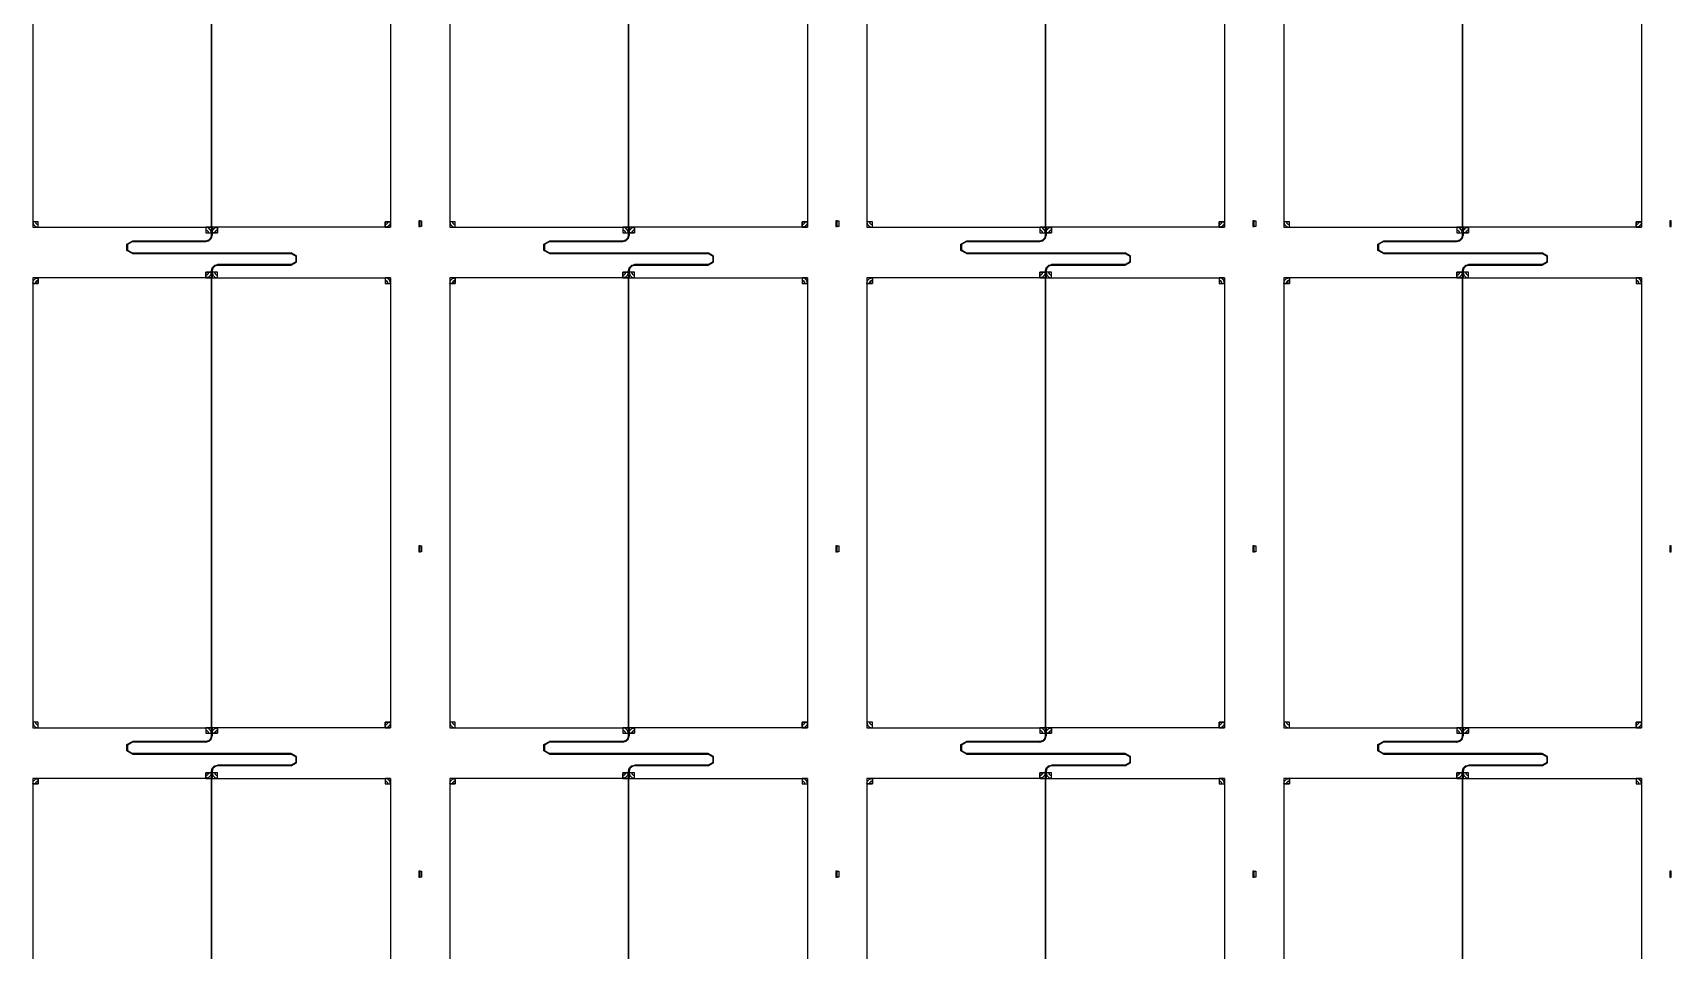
# Model space of a CAD drawing. Extents: x -50899 to 50899, y -48295 to 50898.
# Drawn here: x -25024 to -2825, y 1173 to 13611 of the extents above; entities that cross this region are included whole.
import ezdxf

# ---------------------------------------------------------------- set-up
doc = ezdxf.new("R2010")
doc.units = 0

# ---------------------------------------------------------------- blocks, each defined once
blk = doc.blocks.new('C')
for points in [[(2724, 35125), (2724, 41225), (301, 41225), (301, 35125), (2724, 35125)], [(2727, 35125), (2727, 41225), (5149, 41225), (5149, 35125), (2727, 35125)], [(376, 35125), (376, 35200), (301, 35200), (301, 35125), (376, 35125)], [(301, 35200), (311, 35162), (339, 35135), (376, 35125), (376, 35162), (357, 35167), (344, 35181), (339, 35200), (301, 35200)], [(339, 35200), (344, 35181), (357, 35167), (376, 35162), (376, 35200), (376, 35200), (376, 35200), (376, 35200), (339, 35200)], [(2646, 35125), (2646, 35050), (2721, 35050), (2721, 35125), (2646, 35125)], [(2721, 35050), (2710, 35087), (2683, 35115), (2646, 35125), (2646, 35087), (2664, 35082), (2678, 35068), (2683, 35050), (2721, 35050)], [(2683, 35050), (2678, 35068), (2664, 35082), (2646, 35087), (2646, 35050), (2646, 35050), (2646, 35050), (2646, 35050), (2683, 35050)], [(2724, 35014), (2724, 35125), (2721, 35125), (2721, 35014), (2724, 35014)], [(2727, 35014), (2727, 35125), (2730, 35125), (2730, 35014), (2727, 35014)], [(2730, 35125), (2730, 35050), (2805, 35050), (2805, 35125), (2730, 35125)], [(2730, 35050), (2740, 35087), (2767, 35115), (2805, 35125), (2805, 35087), (2786, 35082), (2772, 35068), (2767, 35050), (2730, 35050)], [(2767, 35050), (2772, 35068), (2786, 35082), (2805, 35087), (2805, 35050), (2805, 35050), (2805, 35050), (2805, 35050), (2767, 35050)], [(5149, 35125), (5149, 35200), (5074, 35200), (5074, 35125), (5149, 35125)], [(5149, 35200), (5139, 35162), (5112, 35135), (5074, 35125), (5074, 35162), (5093, 35167), (5106, 35181), (5112, 35200), (5149, 35200)], [(5112, 35200), (5106, 35181), (5093, 35167), (5074, 35162), (5074, 35200), (5074, 35200), (5074, 35200), (5074, 35200), (5112, 35200)], [(5550, 35133), (5550, 35213), (5530, 35213), (5530, 35133), (5550, 35133)], [(1650, 34769), (1577, 34811), (1577, 34896), (1650, 34938), (1650, 34935), (1579, 34894), (1579, 34813), (1650, 34772), (1650, 34769)], [(1650, 34775), (1582, 34814), (1582, 34893), (1650, 34932), (1650, 34929), (1585, 34891), (1585, 34816), (1650, 34778), (1650, 34775)], [(1650, 34935), (2645, 34935), (2645, 34938), (1650, 34938), (1650, 34935)], [(1650, 34932), (2645, 34932), (2645, 34929), (1650, 34929), (1650, 34932)], [(2645, 34929), (2687, 34941), (2718, 34971), (2730, 35014), (2727, 35014), (2716, 34973), (2686, 34943), (2645, 34932), (2645, 34929)], [(2645, 34935), (2684, 34946), (2713, 34974), (2724, 35014), (2721, 35014), (2710, 34976), (2683, 34948), (2645, 34938), (2645, 34935)], [(3800, 34775), (1650, 34775), (1650, 34778), (3800, 34778), (3800, 34775)], [(3800, 34772), (1650, 34772), (1650, 34769), (3800, 34769), (3800, 34772)], [(3800, 34609), (3873, 34651), (3873, 34736), (3800, 34778), (3800, 34775), (3871, 34734), (3871, 34653), (3800, 34612), (3800, 34609)], [(3800, 34615), (3868, 34654), (3868, 34733), (3800, 34772), (3800, 34769), (3865, 34731), (3865, 34656), (3800, 34618), (3800, 34615)], [(2724, 28339), (2724, 34439), (301, 34439), (301, 28339), (2724, 28339)], [(301, 34439), (301, 34364), (376, 34364), (376, 34439), (301, 34439)], [(301, 34364), (311, 34401), (339, 34429), (376, 34439), (376, 34401), (357, 34396), (344, 34382), (339, 34364), (301, 34364)], [(2721, 34439), (2721, 34514), (2646, 34514), (2646, 34439), (2721, 34439)], [(2721, 34514), (2710, 34476), (2683, 34449), (2646, 34439), (2646, 34476), (2664, 34481), (2678, 34495), (2683, 34514), (2721, 34514)], [(2683, 34514), (2678, 34495), (2664, 34481), (2646, 34476), (2646, 34514), (2646, 34514), (2646, 34514), (2646, 34514), (2683, 34514)], [(2721, 34534), (2732, 34576), (2763, 34607), (2805, 34618), (2805, 34615), (2764, 34604), (2734, 34574), (2724, 34534), (2721, 34534)], [(2724, 34439), (2724, 34534), (2721, 34534), (2721, 34439), (2724, 34439)], [(2727, 34534), (2737, 34573), (2766, 34602), (2805, 34612), (2805, 34609), (2767, 34599), (2740, 34571), (2730, 34534), (2727, 34534)], [(2727, 34439), (2727, 34534), (2730, 34534), (2730, 34439), (2727, 34439)], [(2727, 28339), (2727, 34439), (5149, 34439), (5149, 28339), (2727, 28339)], [(2805, 34439), (2805, 34514), (2730, 34514), (2730, 34439), (2805, 34439)], [(2730, 34514), (2740, 34476), (2767, 34449), (2805, 34439), (2805, 34476), (2786, 34481), (2772, 34495), (2767, 34514), (2730, 34514)], [(2767, 34514), (2772, 34495), (2786, 34481), (2805, 34476), (2805, 34514), (2805, 34514), (2805, 34514), (2805, 34514), (2767, 34514)], [(2805, 34615), (3800, 34615), (3800, 34618), (2805, 34618), (2805, 34615)], [(2805, 34612), (3800, 34612), (3800, 34609), (2805, 34609), (2805, 34612)], [(5074, 34439), (5074, 34364), (5149, 34364), (5149, 34439), (5074, 34439)], [(5149, 34364), (5139, 34401), (5112, 34429), (5074, 34439), (5074, 34401), (5093, 34396), (5106, 34382), (5112, 34364), (5149, 34364)], [(339, 34364), (344, 34382), (357, 34396), (376, 34401), (376, 34364), (376, 34364), (376, 34364), (376, 34364), (339, 34364)], [(5112, 34364), (5106, 34382), (5093, 34396), (5074, 34401), (5074, 34364), (5074, 34364), (5074, 34364), (5074, 34364), (5112, 34364)], [(5550, 30724), (5550, 30804), (5530, 30804), (5530, 30724), (5550, 30724)], [(376, 28339), (376, 28414), (301, 28414), (301, 28339), (376, 28339)], [(301, 28414), (311, 28376), (339, 28349), (376, 28339), (376, 28376), (357, 28381), (344, 28395), (339, 28414), (301, 28414)], [(339, 28414), (344, 28395), (357, 28381), (376, 28376), (376, 28414), (376, 28414), (376, 28414), (376, 28414), (339, 28414)], [(2645, 28143), (2687, 28155), (2718, 28185), (2730, 28228), (2727, 28228), (2716, 28187), (2686, 28157), (2645, 28146), (2645, 28143)], [(2645, 28149), (2684, 28160), (2713, 28188), (2724, 28228), (2721, 28228), (2710, 28190), (2683, 28162), (2645, 28152), (2645, 28149)], [(2646, 28339), (2646, 28264), (2721, 28264), (2721, 28339), (2646, 28339)], [(2721, 28264), (2710, 28301), (2683, 28329), (2646, 28339), (2646, 28301), (2664, 28296), (2678, 28282), (2683, 28264), (2721, 28264)], [(2683, 28264), (2678, 28282), (2664, 28296), (2646, 28301), (2646, 28264), (2646, 28264), (2646, 28264), (2646, 28264), (2683, 28264)], [(2724, 28228), (2724, 28339), (2721, 28339), (2721, 28228), (2724, 28228)], [(2727, 28228), (2727, 28339), (2730, 28339), (2730, 28228), (2727, 28228)], [(2730, 28339), (2730, 28264), (2805, 28264), (2805, 28339), (2730, 28339)], [(2730, 28264), (2740, 28301), (2767, 28329), (2805, 28339), (2805, 28301), (2786, 28296), (2772, 28282), (2767, 28264), (2730, 28264)], [(2767, 28264), (2772, 28282), (2786, 28296), (2805, 28301), (2805, 28264), (2805, 28264), (2805, 28264), (2805, 28264), (2767, 28264)], [(5149, 28339), (5149, 28414), (5074, 28414), (5074, 28339), (5149, 28339)], [(5149, 28414), (5139, 28376), (5112, 28349), (5074, 28339), (5074, 28376), (5093, 28381), (5106, 28395), (5112, 28414), (5149, 28414)], [(5112, 28414), (5106, 28395), (5093, 28381), (5074, 28376), (5074, 28414), (5074, 28414), (5074, 28414), (5074, 28414), (5112, 28414)], [(1650, 27983), (1577, 28025), (1577, 28110), (1650, 28152), (1650, 28149), (1579, 28108), (1579, 28027), (1650, 27986), (1650, 27983)], [(1650, 27989), (1582, 28028), (1582, 28107), (1650, 28146), (1650, 28143), (1585, 28105), (1585, 28030), (1650, 27992), (1650, 27989)], [(1650, 28149), (2645, 28149), (2645, 28152), (1650, 28152), (1650, 28149)], [(1650, 28146), (2645, 28146), (2645, 28143), (1650, 28143), (1650, 28146)], [(3800, 27989), (1650, 27989), (1650, 27992), (3800, 27992), (3800, 27989)], [(3800, 27986), (1650, 27986), (1650, 27983), (3800, 27983), (3800, 27986)], [(3800, 27823), (3873, 27865), (3873, 27950), (3800, 27992), (3800, 27989), (3871, 27948), (3871, 27867), (3800, 27826), (3800, 27823)], [(3800, 27829), (3868, 27868), (3868, 27947), (3800, 27986), (3800, 27983), (3865, 27945), (3865, 27870), (3800, 27832), (3800, 27829)], [(2721, 27748), (2732, 27790), (2763, 27821), (2805, 27832), (2805, 27829), (2764, 27818), (2734, 27788), (2724, 27748), (2721, 27748)], [(2727, 27748), (2737, 27787), (2766, 27816), (2805, 27826), (2805, 27823), (2767, 27813), (2740, 27785), (2730, 27748), (2727, 27748)], [(2805, 27829), (3800, 27829), (3800, 27832), (2805, 27832), (2805, 27829)], [(2805, 27826), (3800, 27826), (3800, 27823), (2805, 27823), (2805, 27826)], [(2724, 21553), (2724, 27653), (301, 27653), (301, 21553), (2724, 21553)], [(301, 27653), (301, 27578), (376, 27578), (376, 27653), (301, 27653)], [(301, 27578), (311, 27615), (339, 27643), (376, 27653), (376, 27615), (357, 27610), (344, 27596), (339, 27578), (301, 27578)], [(339, 27578), (344, 27596), (357, 27610), (376, 27615), (376, 27578), (376, 27578), (376, 27578), (376, 27578), (339, 27578)], [(2721, 27653), (2721, 27728), (2646, 27728), (2646, 27653), (2721, 27653)], [(2721, 27728), (2710, 27690), (2683, 27663), (2646, 27653), (2646, 27690), (2664, 27695), (2678, 27709), (2683, 27728), (2721, 27728)], [(2683, 27728), (2678, 27709), (2664, 27695), (2646, 27690), (2646, 27728), (2646, 27728), (2646, 27728), (2646, 27728), (2683, 27728)], [(2724, 27653), (2724, 27748), (2721, 27748), (2721, 27653), (2724, 27653)], [(2727, 27653), (2727, 27748), (2730, 27748), (2730, 27653), (2727, 27653)], [(2727, 21553), (2727, 27653), (5149, 27653), (5149, 21553), (2727, 21553)], [(2805, 27653), (2805, 27728), (2730, 27728), (2730, 27653), (2805, 27653)], [(2730, 27728), (2740, 27690), (2767, 27663), (2805, 27653), (2805, 27690), (2786, 27695), (2772, 27709), (2767, 27728), (2730, 27728)], [(2767, 27728), (2772, 27709), (2786, 27695), (2805, 27690), (2805, 27728), (2805, 27728), (2805, 27728), (2805, 27728), (2767, 27728)], [(5074, 27653), (5074, 27578), (5149, 27578), (5149, 27653), (5074, 27653)], [(5149, 27578), (5139, 27615), (5112, 27643), (5074, 27653), (5074, 27615), (5093, 27610), (5106, 27596), (5112, 27578), (5149, 27578)], [(5112, 27578), (5106, 27596), (5093, 27610), (5074, 27615), (5074, 27578), (5074, 27578), (5074, 27578), (5074, 27578), (5112, 27578)], [(5550, 26315), (5550, 26395), (5530, 26395), (5530, 26315), (5550, 26315)]]:
    blk.add_lwpolyline(points)
blk = doc.blocks.new('D')
for points in [[(2724, 35125), (2724, 41225), (301, 41225), (301, 35125), (2724, 35125)], [(2727, 35125), (2727, 41225), (5149, 41225), (5149, 35125), (2727, 35125)], [(-100, 35133), (-100, 35213), (-80, 35213), (-80, 35133), (-100, 35133)], [(376, 35125), (376, 35200), (301, 35200), (301, 35125), (376, 35125)], [(301, 35200), (311, 35162), (339, 35135), (376, 35125), (376, 35162), (357, 35167), (344, 35181), (339, 35200), (301, 35200)], [(339, 35200), (344, 35181), (357, 35167), (376, 35162), (376, 35200), (376, 35200), (376, 35200), (376, 35200), (339, 35200)], [(2646, 35125), (2646, 35050), (2721, 35050), (2721, 35125), (2646, 35125)], [(2721, 35050), (2710, 35087), (2683, 35115), (2646, 35125), (2646, 35087), (2664, 35082), (2678, 35068), (2683, 35050), (2721, 35050)], [(2683, 35050), (2678, 35068), (2664, 35082), (2646, 35087), (2646, 35050), (2646, 35050), (2646, 35050), (2646, 35050), (2683, 35050)], [(2724, 35014), (2724, 35125), (2721, 35125), (2721, 35014), (2724, 35014)], [(2727, 35014), (2727, 35125), (2730, 35125), (2730, 35014), (2727, 35014)], [(2730, 35125), (2730, 35050), (2805, 35050), (2805, 35125), (2730, 35125)], [(2730, 35050), (2740, 35087), (2767, 35115), (2805, 35125), (2805, 35087), (2786, 35082), (2772, 35068), (2767, 35050), (2730, 35050)], [(2767, 35050), (2772, 35068), (2786, 35082), (2805, 35087), (2805, 35050), (2805, 35050), (2805, 35050), (2805, 35050), (2767, 35050)], [(5149, 35125), (5149, 35200), (5074, 35200), (5074, 35125), (5149, 35125)], [(5149, 35200), (5139, 35162), (5112, 35135), (5074, 35125), (5074, 35162), (5093, 35167), (5106, 35181), (5112, 35200), (5149, 35200)], [(5112, 35200), (5106, 35181), (5093, 35167), (5074, 35162), (5074, 35200), (5074, 35200), (5074, 35200), (5074, 35200), (5112, 35200)], [(5550, 35133), (5550, 35213), (5530, 35213), (5530, 35133), (5550, 35133)], [(1650, 34769), (1577, 34811), (1577, 34896), (1650, 34938), (1650, 34935), (1579, 34894), (1579, 34813), (1650, 34772), (1650, 34769)], [(1650, 34775), (1582, 34814), (1582, 34893), (1650, 34932), (1650, 34929), (1585, 34891), (1585, 34816), (1650, 34778), (1650, 34775)], [(1650, 34935), (2645, 34935), (2645, 34938), (1650, 34938), (1650, 34935)], [(1650, 34932), (2645, 34932), (2645, 34929), (1650, 34929), (1650, 34932)], [(2645, 34929), (2687, 34941), (2718, 34971), (2730, 35014), (2727, 35014), (2716, 34973), (2686, 34943), (2645, 34932), (2645, 34929)], [(2645, 34935), (2684, 34946), (2713, 34974), (2724, 35014), (2721, 35014), (2710, 34976), (2683, 34948), (2645, 34938), (2645, 34935)], [(3800, 34775), (1650, 34775), (1650, 34778), (3800, 34778), (3800, 34775)], [(3800, 34772), (1650, 34772), (1650, 34769), (3800, 34769), (3800, 34772)], [(3800, 34609), (3873, 34651), (3873, 34736), (3800, 34778), (3800, 34775), (3871, 34734), (3871, 34653), (3800, 34612), (3800, 34609)], [(3800, 34615), (3868, 34654), (3868, 34733), (3800, 34772), (3800, 34769), (3865, 34731), (3865, 34656), (3800, 34618), (3800, 34615)], [(2724, 28339), (2724, 34439), (301, 34439), (301, 28339), (2724, 28339)], [(301, 34439), (301, 34364), (376, 34364), (376, 34439), (301, 34439)], [(301, 34364), (311, 34401), (339, 34429), (376, 34439), (376, 34401), (357, 34396), (344, 34382), (339, 34364), (301, 34364)], [(2721, 34439), (2721, 34514), (2646, 34514), (2646, 34439), (2721, 34439)], [(2721, 34514), (2710, 34476), (2683, 34449), (2646, 34439), (2646, 34476), (2664, 34481), (2678, 34495), (2683, 34514), (2721, 34514)], [(2683, 34514), (2678, 34495), (2664, 34481), (2646, 34476), (2646, 34514), (2646, 34514), (2646, 34514), (2646, 34514), (2683, 34514)], [(2721, 34534), (2732, 34576), (2763, 34607), (2805, 34618), (2805, 34615), (2764, 34604), (2734, 34574), (2724, 34534), (2721, 34534)], [(2724, 34439), (2724, 34534), (2721, 34534), (2721, 34439), (2724, 34439)], [(2727, 34534), (2737, 34573), (2766, 34602), (2805, 34612), (2805, 34609), (2767, 34599), (2740, 34571), (2730, 34534), (2727, 34534)], [(2727, 34439), (2727, 34534), (2730, 34534), (2730, 34439), (2727, 34439)], [(2727, 28339), (2727, 34439), (5149, 34439), (5149, 28339), (2727, 28339)], [(2805, 34439), (2805, 34514), (2730, 34514), (2730, 34439), (2805, 34439)], [(2730, 34514), (2740, 34476), (2767, 34449), (2805, 34439), (2805, 34476), (2786, 34481), (2772, 34495), (2767, 34514), (2730, 34514)], [(2767, 34514), (2772, 34495), (2786, 34481), (2805, 34476), (2805, 34514), (2805, 34514), (2805, 34514), (2805, 34514), (2767, 34514)], [(2805, 34615), (3800, 34615), (3800, 34618), (2805, 34618), (2805, 34615)], [(2805, 34612), (3800, 34612), (3800, 34609), (2805, 34609), (2805, 34612)], [(5074, 34439), (5074, 34364), (5149, 34364), (5149, 34439), (5074, 34439)], [(5149, 34364), (5139, 34401), (5112, 34429), (5074, 34439), (5074, 34401), (5093, 34396), (5106, 34382), (5112, 34364), (5149, 34364)], [(339, 34364), (344, 34382), (357, 34396), (376, 34401), (376, 34364), (376, 34364), (376, 34364), (376, 34364), (339, 34364)], [(5112, 34364), (5106, 34382), (5093, 34396), (5074, 34401), (5074, 34364), (5074, 34364), (5074, 34364), (5074, 34364), (5112, 34364)], [(-100, 30724), (-100, 30804), (-80, 30804), (-80, 30724), (-100, 30724)], [(5550, 30724), (5550, 30804), (5530, 30804), (5530, 30724), (5550, 30724)], [(376, 28339), (376, 28414), (301, 28414), (301, 28339), (376, 28339)], [(301, 28414), (311, 28376), (339, 28349), (376, 28339), (376, 28376), (357, 28381), (344, 28395), (339, 28414), (301, 28414)], [(339, 28414), (344, 28395), (357, 28381), (376, 28376), (376, 28414), (376, 28414), (376, 28414), (376, 28414), (339, 28414)], [(2645, 28143), (2687, 28155), (2718, 28185), (2730, 28228), (2727, 28228), (2716, 28187), (2686, 28157), (2645, 28146), (2645, 28143)], [(2645, 28149), (2684, 28160), (2713, 28188), (2724, 28228), (2721, 28228), (2710, 28190), (2683, 28162), (2645, 28152), (2645, 28149)], [(2646, 28339), (2646, 28264), (2721, 28264), (2721, 28339), (2646, 28339)], [(2721, 28264), (2710, 28301), (2683, 28329), (2646, 28339), (2646, 28301), (2664, 28296), (2678, 28282), (2683, 28264), (2721, 28264)], [(2683, 28264), (2678, 28282), (2664, 28296), (2646, 28301), (2646, 28264), (2646, 28264), (2646, 28264), (2646, 28264), (2683, 28264)], [(2724, 28228), (2724, 28339), (2721, 28339), (2721, 28228), (2724, 28228)], [(2727, 28228), (2727, 28339), (2730, 28339), (2730, 28228), (2727, 28228)], [(2730, 28339), (2730, 28264), (2805, 28264), (2805, 28339), (2730, 28339)], [(2730, 28264), (2740, 28301), (2767, 28329), (2805, 28339), (2805, 28301), (2786, 28296), (2772, 28282), (2767, 28264), (2730, 28264)], [(2767, 28264), (2772, 28282), (2786, 28296), (2805, 28301), (2805, 28264), (2805, 28264), (2805, 28264), (2805, 28264), (2767, 28264)], [(5149, 28339), (5149, 28414), (5074, 28414), (5074, 28339), (5149, 28339)], [(5149, 28414), (5139, 28376), (5112, 28349), (5074, 28339), (5074, 28376), (5093, 28381), (5106, 28395), (5112, 28414), (5149, 28414)], [(5112, 28414), (5106, 28395), (5093, 28381), (5074, 28376), (5074, 28414), (5074, 28414), (5074, 28414), (5074, 28414), (5112, 28414)], [(1650, 27983), (1577, 28025), (1577, 28110), (1650, 28152), (1650, 28149), (1579, 28108), (1579, 28027), (1650, 27986), (1650, 27983)], [(1650, 27989), (1582, 28028), (1582, 28107), (1650, 28146), (1650, 28143), (1585, 28105), (1585, 28030), (1650, 27992), (1650, 27989)], [(1650, 28149), (2645, 28149), (2645, 28152), (1650, 28152), (1650, 28149)], [(1650, 28146), (2645, 28146), (2645, 28143), (1650, 28143), (1650, 28146)], [(3800, 27989), (1650, 27989), (1650, 27992), (3800, 27992), (3800, 27989)], [(3800, 27986), (1650, 27986), (1650, 27983), (3800, 27983), (3800, 27986)], [(3800, 27823), (3873, 27865), (3873, 27950), (3800, 27992), (3800, 27989), (3871, 27948), (3871, 27867), (3800, 27826), (3800, 27823)], [(3800, 27829), (3868, 27868), (3868, 27947), (3800, 27986), (3800, 27983), (3865, 27945), (3865, 27870), (3800, 27832), (3800, 27829)], [(2721, 27748), (2732, 27790), (2763, 27821), (2805, 27832), (2805, 27829), (2764, 27818), (2734, 27788), (2724, 27748), (2721, 27748)], [(2727, 27748), (2737, 27787), (2766, 27816), (2805, 27826), (2805, 27823), (2767, 27813), (2740, 27785), (2730, 27748), (2727, 27748)], [(2805, 27829), (3800, 27829), (3800, 27832), (2805, 27832), (2805, 27829)], [(2805, 27826), (3800, 27826), (3800, 27823), (2805, 27823), (2805, 27826)], [(2724, 21553), (2724, 27653), (301, 27653), (301, 21553), (2724, 21553)], [(301, 27653), (301, 27578), (376, 27578), (376, 27653), (301, 27653)], [(301, 27578), (311, 27615), (339, 27643), (376, 27653), (376, 27615), (357, 27610), (344, 27596), (339, 27578), (301, 27578)], [(339, 27578), (344, 27596), (357, 27610), (376, 27615), (376, 27578), (376, 27578), (376, 27578), (376, 27578), (339, 27578)], [(2721, 27653), (2721, 27728), (2646, 27728), (2646, 27653), (2721, 27653)], [(2721, 27728), (2710, 27690), (2683, 27663), (2646, 27653), (2646, 27690), (2664, 27695), (2678, 27709), (2683, 27728), (2721, 27728)], [(2683, 27728), (2678, 27709), (2664, 27695), (2646, 27690), (2646, 27728), (2646, 27728), (2646, 27728), (2646, 27728), (2683, 27728)], [(2724, 27653), (2724, 27748), (2721, 27748), (2721, 27653), (2724, 27653)], [(2727, 27653), (2727, 27748), (2730, 27748), (2730, 27653), (2727, 27653)], [(2727, 21553), (2727, 27653), (5149, 27653), (5149, 21553), (2727, 21553)], [(2805, 27653), (2805, 27728), (2730, 27728), (2730, 27653), (2805, 27653)], [(2730, 27728), (2740, 27690), (2767, 27663), (2805, 27653), (2805, 27690), (2786, 27695), (2772, 27709), (2767, 27728), (2730, 27728)], [(2767, 27728), (2772, 27709), (2786, 27695), (2805, 27690), (2805, 27728), (2805, 27728), (2805, 27728), (2805, 27728), (2767, 27728)], [(5074, 27653), (5074, 27578), (5149, 27578), (5149, 27653), (5074, 27653)], [(5149, 27578), (5139, 27615), (5112, 27643), (5074, 27653), (5074, 27615), (5093, 27610), (5106, 27596), (5112, 27578), (5149, 27578)], [(5112, 27578), (5106, 27596), (5093, 27610), (5074, 27615), (5074, 27578), (5074, 27578), (5074, 27578), (5074, 27578), (5112, 27578)], [(-100, 26315), (-100, 26395), (-80, 26395), (-80, 26315), (-100, 26315)], [(5550, 26315), (5550, 26395), (5530, 26395), (5530, 26315), (5550, 26315)]]:
    blk.add_lwpolyline(points)
blk = doc.blocks.new('E')
for points in [[(2724, 35125), (2724, 41225), (301, 41225), (301, 35125), (2724, 35125)], [(2727, 35125), (2727, 41225), (5149, 41225), (5149, 35125), (2727, 35125)], [(-100, 35133), (-100, 35213), (-80, 35213), (-80, 35133), (-100, 35133)], [(376, 35125), (376, 35200), (301, 35200), (301, 35125), (376, 35125)], [(301, 35200), (311, 35162), (339, 35135), (376, 35125), (376, 35162), (357, 35167), (344, 35181), (339, 35200), (301, 35200)], [(339, 35200), (344, 35181), (357, 35167), (376, 35162), (376, 35200), (376, 35200), (376, 35200), (376, 35200), (339, 35200)], [(2646, 35125), (2646, 35050), (2721, 35050), (2721, 35125), (2646, 35125)], [(2721, 35050), (2710, 35087), (2683, 35115), (2646, 35125), (2646, 35087), (2664, 35082), (2678, 35068), (2683, 35050), (2721, 35050)], [(2683, 35050), (2678, 35068), (2664, 35082), (2646, 35087), (2646, 35050), (2646, 35050), (2646, 35050), (2646, 35050), (2683, 35050)], [(2724, 35014), (2724, 35125), (2721, 35125), (2721, 35014), (2724, 35014)], [(2727, 35014), (2727, 35125), (2730, 35125), (2730, 35014), (2727, 35014)], [(2730, 35125), (2730, 35050), (2805, 35050), (2805, 35125), (2730, 35125)], [(2730, 35050), (2740, 35087), (2767, 35115), (2805, 35125), (2805, 35087), (2786, 35082), (2772, 35068), (2767, 35050), (2730, 35050)], [(2767, 35050), (2772, 35068), (2786, 35082), (2805, 35087), (2805, 35050), (2805, 35050), (2805, 35050), (2805, 35050), (2767, 35050)], [(5149, 35125), (5149, 35200), (5074, 35200), (5074, 35125), (5149, 35125)], [(5149, 35200), (5139, 35162), (5112, 35135), (5074, 35125), (5074, 35162), (5093, 35167), (5106, 35181), (5112, 35200), (5149, 35200)], [(5112, 35200), (5106, 35181), (5093, 35167), (5074, 35162), (5074, 35200), (5074, 35200), (5074, 35200), (5074, 35200), (5112, 35200)], [(5550, 35133), (5550, 35213), (5530, 35213), (5530, 35133), (5550, 35133)], [(1650, 34769), (1577, 34811), (1577, 34896), (1650, 34938), (1650, 34935), (1579, 34894), (1579, 34813), (1650, 34772), (1650, 34769)], [(1650, 34775), (1582, 34814), (1582, 34893), (1650, 34932), (1650, 34929), (1585, 34891), (1585, 34816), (1650, 34778), (1650, 34775)], [(1650, 34935), (2645, 34935), (2645, 34938), (1650, 34938), (1650, 34935)], [(1650, 34932), (2645, 34932), (2645, 34929), (1650, 34929), (1650, 34932)], [(2645, 34929), (2687, 34941), (2718, 34971), (2730, 35014), (2727, 35014), (2716, 34973), (2686, 34943), (2645, 34932), (2645, 34929)], [(2645, 34935), (2684, 34946), (2713, 34974), (2724, 35014), (2721, 35014), (2710, 34976), (2683, 34948), (2645, 34938), (2645, 34935)], [(3800, 34775), (1650, 34775), (1650, 34778), (3800, 34778), (3800, 34775)], [(3800, 34772), (1650, 34772), (1650, 34769), (3800, 34769), (3800, 34772)], [(3800, 34609), (3873, 34651), (3873, 34736), (3800, 34778), (3800, 34775), (3871, 34734), (3871, 34653), (3800, 34612), (3800, 34609)], [(3800, 34615), (3868, 34654), (3868, 34733), (3800, 34772), (3800, 34769), (3865, 34731), (3865, 34656), (3800, 34618), (3800, 34615)], [(2724, 28339), (2724, 34439), (301, 34439), (301, 28339), (2724, 28339)], [(301, 34439), (301, 34364), (376, 34364), (376, 34439), (301, 34439)], [(301, 34364), (311, 34401), (339, 34429), (376, 34439), (376, 34401), (357, 34396), (344, 34382), (339, 34364), (301, 34364)], [(2721, 34439), (2721, 34514), (2646, 34514), (2646, 34439), (2721, 34439)], [(2721, 34514), (2710, 34476), (2683, 34449), (2646, 34439), (2646, 34476), (2664, 34481), (2678, 34495), (2683, 34514), (2721, 34514)], [(2683, 34514), (2678, 34495), (2664, 34481), (2646, 34476), (2646, 34514), (2646, 34514), (2646, 34514), (2646, 34514), (2683, 34514)], [(2721, 34534), (2732, 34576), (2763, 34607), (2805, 34618), (2805, 34615), (2764, 34604), (2734, 34574), (2724, 34534), (2721, 34534)], [(2724, 34439), (2724, 34534), (2721, 34534), (2721, 34439), (2724, 34439)], [(2727, 34534), (2737, 34573), (2766, 34602), (2805, 34612), (2805, 34609), (2767, 34599), (2740, 34571), (2730, 34534), (2727, 34534)], [(2727, 34439), (2727, 34534), (2730, 34534), (2730, 34439), (2727, 34439)], [(2727, 28339), (2727, 34439), (5149, 34439), (5149, 28339), (2727, 28339)], [(2805, 34439), (2805, 34514), (2730, 34514), (2730, 34439), (2805, 34439)], [(2730, 34514), (2740, 34476), (2767, 34449), (2805, 34439), (2805, 34476), (2786, 34481), (2772, 34495), (2767, 34514), (2730, 34514)], [(2767, 34514), (2772, 34495), (2786, 34481), (2805, 34476), (2805, 34514), (2805, 34514), (2805, 34514), (2805, 34514), (2767, 34514)], [(2805, 34615), (3800, 34615), (3800, 34618), (2805, 34618), (2805, 34615)], [(2805, 34612), (3800, 34612), (3800, 34609), (2805, 34609), (2805, 34612)], [(5074, 34439), (5074, 34364), (5149, 34364), (5149, 34439), (5074, 34439)], [(5149, 34364), (5139, 34401), (5112, 34429), (5074, 34439), (5074, 34401), (5093, 34396), (5106, 34382), (5112, 34364), (5149, 34364)], [(339, 34364), (344, 34382), (357, 34396), (376, 34401), (376, 34364), (376, 34364), (376, 34364), (376, 34364), (339, 34364)], [(5112, 34364), (5106, 34382), (5093, 34396), (5074, 34401), (5074, 34364), (5074, 34364), (5074, 34364), (5074, 34364), (5112, 34364)], [(-100, 30724), (-100, 30804), (-80, 30804), (-80, 30724), (-100, 30724)], [(5550, 30724), (5550, 30804), (5530, 30804), (5530, 30724), (5550, 30724)], [(376, 28339), (376, 28414), (301, 28414), (301, 28339), (376, 28339)], [(301, 28414), (311, 28376), (339, 28349), (376, 28339), (376, 28376), (357, 28381), (344, 28395), (339, 28414), (301, 28414)], [(339, 28414), (344, 28395), (357, 28381), (376, 28376), (376, 28414), (376, 28414), (376, 28414), (376, 28414), (339, 28414)], [(2645, 28143), (2687, 28155), (2718, 28185), (2730, 28228), (2727, 28228), (2716, 28187), (2686, 28157), (2645, 28146), (2645, 28143)], [(2645, 28149), (2684, 28160), (2713, 28188), (2724, 28228), (2721, 28228), (2710, 28190), (2683, 28162), (2645, 28152), (2645, 28149)], [(2646, 28339), (2646, 28264), (2721, 28264), (2721, 28339), (2646, 28339)], [(2721, 28264), (2710, 28301), (2683, 28329), (2646, 28339), (2646, 28301), (2664, 28296), (2678, 28282), (2683, 28264), (2721, 28264)], [(2683, 28264), (2678, 28282), (2664, 28296), (2646, 28301), (2646, 28264), (2646, 28264), (2646, 28264), (2646, 28264), (2683, 28264)], [(2724, 28228), (2724, 28339), (2721, 28339), (2721, 28228), (2724, 28228)], [(2727, 28228), (2727, 28339), (2730, 28339), (2730, 28228), (2727, 28228)], [(2730, 28339), (2730, 28264), (2805, 28264), (2805, 28339), (2730, 28339)], [(2730, 28264), (2740, 28301), (2767, 28329), (2805, 28339), (2805, 28301), (2786, 28296), (2772, 28282), (2767, 28264), (2730, 28264)], [(2767, 28264), (2772, 28282), (2786, 28296), (2805, 28301), (2805, 28264), (2805, 28264), (2805, 28264), (2805, 28264), (2767, 28264)], [(5149, 28339), (5149, 28414), (5074, 28414), (5074, 28339), (5149, 28339)], [(5149, 28414), (5139, 28376), (5112, 28349), (5074, 28339), (5074, 28376), (5093, 28381), (5106, 28395), (5112, 28414), (5149, 28414)], [(5112, 28414), (5106, 28395), (5093, 28381), (5074, 28376), (5074, 28414), (5074, 28414), (5074, 28414), (5074, 28414), (5112, 28414)], [(1650, 27983), (1577, 28025), (1577, 28110), (1650, 28152), (1650, 28149), (1579, 28108), (1579, 28027), (1650, 27986), (1650, 27983)], [(1650, 27989), (1582, 28028), (1582, 28107), (1650, 28146), (1650, 28143), (1585, 28105), (1585, 28030), (1650, 27992), (1650, 27989)], [(1650, 28149), (2645, 28149), (2645, 28152), (1650, 28152), (1650, 28149)], [(1650, 28146), (2645, 28146), (2645, 28143), (1650, 28143), (1650, 28146)], [(3800, 27989), (1650, 27989), (1650, 27992), (3800, 27992), (3800, 27989)], [(3800, 27986), (1650, 27986), (1650, 27983), (3800, 27983), (3800, 27986)], [(3800, 27823), (3873, 27865), (3873, 27950), (3800, 27992), (3800, 27989), (3871, 27948), (3871, 27867), (3800, 27826), (3800, 27823)], [(3800, 27829), (3868, 27868), (3868, 27947), (3800, 27986), (3800, 27983), (3865, 27945), (3865, 27870), (3800, 27832), (3800, 27829)], [(2721, 27748), (2732, 27790), (2763, 27821), (2805, 27832), (2805, 27829), (2764, 27818), (2734, 27788), (2724, 27748), (2721, 27748)], [(2727, 27748), (2737, 27787), (2766, 27816), (2805, 27826), (2805, 27823), (2767, 27813), (2740, 27785), (2730, 27748), (2727, 27748)], [(2805, 27829), (3800, 27829), (3800, 27832), (2805, 27832), (2805, 27829)], [(2805, 27826), (3800, 27826), (3800, 27823), (2805, 27823), (2805, 27826)], [(2724, 21553), (2724, 27653), (301, 27653), (301, 21553), (2724, 21553)], [(301, 27653), (301, 27578), (376, 27578), (376, 27653), (301, 27653)], [(301, 27578), (311, 27615), (339, 27643), (376, 27653), (376, 27615), (357, 27610), (344, 27596), (339, 27578), (301, 27578)], [(339, 27578), (344, 27596), (357, 27610), (376, 27615), (376, 27578), (376, 27578), (376, 27578), (376, 27578), (339, 27578)], [(2721, 27653), (2721, 27728), (2646, 27728), (2646, 27653), (2721, 27653)], [(2721, 27728), (2710, 27690), (2683, 27663), (2646, 27653), (2646, 27690), (2664, 27695), (2678, 27709), (2683, 27728), (2721, 27728)], [(2683, 27728), (2678, 27709), (2664, 27695), (2646, 27690), (2646, 27728), (2646, 27728), (2646, 27728), (2646, 27728), (2683, 27728)], [(2724, 27653), (2724, 27748), (2721, 27748), (2721, 27653), (2724, 27653)], [(2727, 27653), (2727, 27748), (2730, 27748), (2730, 27653), (2727, 27653)], [(2727, 21553), (2727, 27653), (5149, 27653), (5149, 21553), (2727, 21553)], [(2805, 27653), (2805, 27728), (2730, 27728), (2730, 27653), (2805, 27653)], [(2730, 27728), (2740, 27690), (2767, 27663), (2805, 27653), (2805, 27690), (2786, 27695), (2772, 27709), (2767, 27728), (2730, 27728)], [(2767, 27728), (2772, 27709), (2786, 27695), (2805, 27690), (2805, 27728), (2805, 27728), (2805, 27728), (2805, 27728), (2767, 27728)], [(5074, 27653), (5074, 27578), (5149, 27578), (5149, 27653), (5074, 27653)], [(5149, 27578), (5139, 27615), (5112, 27643), (5074, 27653), (5074, 27615), (5093, 27610), (5106, 27596), (5112, 27578), (5149, 27578)], [(5112, 27578), (5106, 27596), (5093, 27610), (5074, 27615), (5074, 27578), (5074, 27578), (5074, 27578), (5074, 27578), (5112, 27578)], [(-100, 26315), (-100, 26395), (-80, 26395), (-80, 26315), (-100, 26315)], [(5550, 26315), (5550, 26395), (5530, 26395), (5530, 26315), (5550, 26315)]]:
    blk.add_lwpolyline(points)
blk = doc.blocks.new('F')
for points in [[(2724, 35125), (2724, 41225), (301, 41225), (301, 35125), (2724, 35125)], [(2727, 35125), (2727, 41225), (5149, 41225), (5149, 35125), (2727, 35125)], [(-100, 35133), (-100, 35213), (-80, 35213), (-80, 35133), (-100, 35133)], [(376, 35125), (376, 35200), (301, 35200), (301, 35125), (376, 35125)], [(301, 35200), (311, 35162), (339, 35135), (376, 35125), (376, 35162), (357, 35167), (344, 35181), (339, 35200), (301, 35200)], [(339, 35200), (344, 35181), (357, 35167), (376, 35162), (376, 35200), (376, 35200), (376, 35200), (376, 35200), (339, 35200)], [(2646, 35125), (2646, 35050), (2721, 35050), (2721, 35125), (2646, 35125)], [(2721, 35050), (2710, 35087), (2683, 35115), (2646, 35125), (2646, 35087), (2664, 35082), (2678, 35068), (2683, 35050), (2721, 35050)], [(2683, 35050), (2678, 35068), (2664, 35082), (2646, 35087), (2646, 35050), (2646, 35050), (2646, 35050), (2646, 35050), (2683, 35050)], [(2724, 35014), (2724, 35125), (2721, 35125), (2721, 35014), (2724, 35014)], [(2727, 35014), (2727, 35125), (2730, 35125), (2730, 35014), (2727, 35014)], [(2730, 35125), (2730, 35050), (2805, 35050), (2805, 35125), (2730, 35125)], [(2730, 35050), (2740, 35087), (2767, 35115), (2805, 35125), (2805, 35087), (2786, 35082), (2772, 35068), (2767, 35050), (2730, 35050)], [(2767, 35050), (2772, 35068), (2786, 35082), (2805, 35087), (2805, 35050), (2805, 35050), (2805, 35050), (2805, 35050), (2767, 35050)], [(5149, 35125), (5149, 35200), (5074, 35200), (5074, 35125), (5149, 35125)], [(5149, 35200), (5139, 35162), (5112, 35135), (5074, 35125), (5074, 35162), (5093, 35167), (5106, 35181), (5112, 35200), (5149, 35200)], [(5112, 35200), (5106, 35181), (5093, 35167), (5074, 35162), (5074, 35200), (5074, 35200), (5074, 35200), (5074, 35200), (5112, 35200)], [(5550, 35133), (5550, 35213), (5530, 35213), (5530, 35133), (5550, 35133)], [(1650, 34769), (1577, 34811), (1577, 34896), (1650, 34938), (1650, 34935), (1579, 34894), (1579, 34813), (1650, 34772), (1650, 34769)], [(1650, 34775), (1582, 34814), (1582, 34893), (1650, 34932), (1650, 34929), (1585, 34891), (1585, 34816), (1650, 34778), (1650, 34775)], [(1650, 34935), (2645, 34935), (2645, 34938), (1650, 34938), (1650, 34935)], [(1650, 34932), (2645, 34932), (2645, 34929), (1650, 34929), (1650, 34932)], [(2645, 34929), (2687, 34941), (2718, 34971), (2730, 35014), (2727, 35014), (2716, 34973), (2686, 34943), (2645, 34932), (2645, 34929)], [(2645, 34935), (2684, 34946), (2713, 34974), (2724, 35014), (2721, 35014), (2710, 34976), (2683, 34948), (2645, 34938), (2645, 34935)], [(3800, 34775), (1650, 34775), (1650, 34778), (3800, 34778), (3800, 34775)], [(3800, 34772), (1650, 34772), (1650, 34769), (3800, 34769), (3800, 34772)], [(3800, 34609), (3873, 34651), (3873, 34736), (3800, 34778), (3800, 34775), (3871, 34734), (3871, 34653), (3800, 34612), (3800, 34609)], [(3800, 34615), (3868, 34654), (3868, 34733), (3800, 34772), (3800, 34769), (3865, 34731), (3865, 34656), (3800, 34618), (3800, 34615)], [(2724, 28339), (2724, 34439), (301, 34439), (301, 28339), (2724, 28339)], [(301, 34439), (301, 34364), (376, 34364), (376, 34439), (301, 34439)], [(301, 34364), (311, 34401), (339, 34429), (376, 34439), (376, 34401), (357, 34396), (344, 34382), (339, 34364), (301, 34364)], [(2721, 34439), (2721, 34514), (2646, 34514), (2646, 34439), (2721, 34439)], [(2721, 34514), (2710, 34476), (2683, 34449), (2646, 34439), (2646, 34476), (2664, 34481), (2678, 34495), (2683, 34514), (2721, 34514)], [(2683, 34514), (2678, 34495), (2664, 34481), (2646, 34476), (2646, 34514), (2646, 34514), (2646, 34514), (2646, 34514), (2683, 34514)], [(2721, 34534), (2732, 34576), (2763, 34607), (2805, 34618), (2805, 34615), (2764, 34604), (2734, 34574), (2724, 34534), (2721, 34534)], [(2724, 34439), (2724, 34534), (2721, 34534), (2721, 34439), (2724, 34439)], [(2727, 34534), (2737, 34573), (2766, 34602), (2805, 34612), (2805, 34609), (2767, 34599), (2740, 34571), (2730, 34534), (2727, 34534)], [(2727, 34439), (2727, 34534), (2730, 34534), (2730, 34439), (2727, 34439)], [(2727, 28339), (2727, 34439), (5149, 34439), (5149, 28339), (2727, 28339)], [(2805, 34439), (2805, 34514), (2730, 34514), (2730, 34439), (2805, 34439)], [(2730, 34514), (2740, 34476), (2767, 34449), (2805, 34439), (2805, 34476), (2786, 34481), (2772, 34495), (2767, 34514), (2730, 34514)], [(2767, 34514), (2772, 34495), (2786, 34481), (2805, 34476), (2805, 34514), (2805, 34514), (2805, 34514), (2805, 34514), (2767, 34514)], [(2805, 34615), (3800, 34615), (3800, 34618), (2805, 34618), (2805, 34615)], [(2805, 34612), (3800, 34612), (3800, 34609), (2805, 34609), (2805, 34612)], [(5074, 34439), (5074, 34364), (5149, 34364), (5149, 34439), (5074, 34439)], [(5149, 34364), (5139, 34401), (5112, 34429), (5074, 34439), (5074, 34401), (5093, 34396), (5106, 34382), (5112, 34364), (5149, 34364)], [(339, 34364), (344, 34382), (357, 34396), (376, 34401), (376, 34364), (376, 34364), (376, 34364), (376, 34364), (339, 34364)], [(5112, 34364), (5106, 34382), (5093, 34396), (5074, 34401), (5074, 34364), (5074, 34364), (5074, 34364), (5074, 34364), (5112, 34364)], [(-100, 30724), (-100, 30804), (-80, 30804), (-80, 30724), (-100, 30724)], [(5550, 30724), (5550, 30804), (5530, 30804), (5530, 30724), (5550, 30724)], [(376, 28339), (376, 28414), (301, 28414), (301, 28339), (376, 28339)], [(301, 28414), (311, 28376), (339, 28349), (376, 28339), (376, 28376), (357, 28381), (344, 28395), (339, 28414), (301, 28414)], [(339, 28414), (344, 28395), (357, 28381), (376, 28376), (376, 28414), (376, 28414), (376, 28414), (376, 28414), (339, 28414)], [(2645, 28143), (2687, 28155), (2718, 28185), (2730, 28228), (2727, 28228), (2716, 28187), (2686, 28157), (2645, 28146), (2645, 28143)], [(2645, 28149), (2684, 28160), (2713, 28188), (2724, 28228), (2721, 28228), (2710, 28190), (2683, 28162), (2645, 28152), (2645, 28149)], [(2646, 28339), (2646, 28264), (2721, 28264), (2721, 28339), (2646, 28339)], [(2721, 28264), (2710, 28301), (2683, 28329), (2646, 28339), (2646, 28301), (2664, 28296), (2678, 28282), (2683, 28264), (2721, 28264)], [(2683, 28264), (2678, 28282), (2664, 28296), (2646, 28301), (2646, 28264), (2646, 28264), (2646, 28264), (2646, 28264), (2683, 28264)], [(2724, 28228), (2724, 28339), (2721, 28339), (2721, 28228), (2724, 28228)], [(2727, 28228), (2727, 28339), (2730, 28339), (2730, 28228), (2727, 28228)], [(2730, 28339), (2730, 28264), (2805, 28264), (2805, 28339), (2730, 28339)], [(2730, 28264), (2740, 28301), (2767, 28329), (2805, 28339), (2805, 28301), (2786, 28296), (2772, 28282), (2767, 28264), (2730, 28264)], [(2767, 28264), (2772, 28282), (2786, 28296), (2805, 28301), (2805, 28264), (2805, 28264), (2805, 28264), (2805, 28264), (2767, 28264)], [(5149, 28339), (5149, 28414), (5074, 28414), (5074, 28339), (5149, 28339)], [(5149, 28414), (5139, 28376), (5112, 28349), (5074, 28339), (5074, 28376), (5093, 28381), (5106, 28395), (5112, 28414), (5149, 28414)], [(5112, 28414), (5106, 28395), (5093, 28381), (5074, 28376), (5074, 28414), (5074, 28414), (5074, 28414), (5074, 28414), (5112, 28414)], [(1650, 27983), (1577, 28025), (1577, 28110), (1650, 28152), (1650, 28149), (1579, 28108), (1579, 28027), (1650, 27986), (1650, 27983)], [(1650, 27989), (1582, 28028), (1582, 28107), (1650, 28146), (1650, 28143), (1585, 28105), (1585, 28030), (1650, 27992), (1650, 27989)], [(1650, 28149), (2645, 28149), (2645, 28152), (1650, 28152), (1650, 28149)], [(1650, 28146), (2645, 28146), (2645, 28143), (1650, 28143), (1650, 28146)], [(3800, 27989), (1650, 27989), (1650, 27992), (3800, 27992), (3800, 27989)], [(3800, 27986), (1650, 27986), (1650, 27983), (3800, 27983), (3800, 27986)], [(3800, 27823), (3873, 27865), (3873, 27950), (3800, 27992), (3800, 27989), (3871, 27948), (3871, 27867), (3800, 27826), (3800, 27823)], [(3800, 27829), (3868, 27868), (3868, 27947), (3800, 27986), (3800, 27983), (3865, 27945), (3865, 27870), (3800, 27832), (3800, 27829)], [(2721, 27748), (2732, 27790), (2763, 27821), (2805, 27832), (2805, 27829), (2764, 27818), (2734, 27788), (2724, 27748), (2721, 27748)], [(2727, 27748), (2737, 27787), (2766, 27816), (2805, 27826), (2805, 27823), (2767, 27813), (2740, 27785), (2730, 27748), (2727, 27748)], [(2805, 27829), (3800, 27829), (3800, 27832), (2805, 27832), (2805, 27829)], [(2805, 27826), (3800, 27826), (3800, 27823), (2805, 27823), (2805, 27826)], [(2724, 21553), (2724, 27653), (301, 27653), (301, 21553), (2724, 21553)], [(301, 27653), (301, 27578), (376, 27578), (376, 27653), (301, 27653)], [(301, 27578), (311, 27615), (339, 27643), (376, 27653), (376, 27615), (357, 27610), (344, 27596), (339, 27578), (301, 27578)], [(339, 27578), (344, 27596), (357, 27610), (376, 27615), (376, 27578), (376, 27578), (376, 27578), (376, 27578), (339, 27578)], [(2721, 27653), (2721, 27728), (2646, 27728), (2646, 27653), (2721, 27653)], [(2721, 27728), (2710, 27690), (2683, 27663), (2646, 27653), (2646, 27690), (2664, 27695), (2678, 27709), (2683, 27728), (2721, 27728)], [(2683, 27728), (2678, 27709), (2664, 27695), (2646, 27690), (2646, 27728), (2646, 27728), (2646, 27728), (2646, 27728), (2683, 27728)], [(2724, 27653), (2724, 27748), (2721, 27748), (2721, 27653), (2724, 27653)], [(2727, 27653), (2727, 27748), (2730, 27748), (2730, 27653), (2727, 27653)], [(2727, 21553), (2727, 27653), (5149, 27653), (5149, 21553), (2727, 21553)], [(2805, 27653), (2805, 27728), (2730, 27728), (2730, 27653), (2805, 27653)], [(2730, 27728), (2740, 27690), (2767, 27663), (2805, 27653), (2805, 27690), (2786, 27695), (2772, 27709), (2767, 27728), (2730, 27728)], [(2767, 27728), (2772, 27709), (2786, 27695), (2805, 27690), (2805, 27728), (2805, 27728), (2805, 27728), (2805, 27728), (2767, 27728)], [(5074, 27653), (5074, 27578), (5149, 27578), (5149, 27653), (5074, 27653)], [(5149, 27578), (5139, 27615), (5112, 27643), (5074, 27653), (5074, 27615), (5093, 27610), (5106, 27596), (5112, 27578), (5149, 27578)], [(5112, 27578), (5106, 27596), (5093, 27610), (5074, 27615), (5074, 27578), (5074, 27578), (5074, 27578), (5074, 27578), (5112, 27578)], [(-100, 26315), (-100, 26395), (-80, 26395), (-80, 26315), (-100, 26315)], [(5550, 26315), (5550, 26395), (5530, 26395), (5530, 26315), (5550, 26315)]]:
    blk.add_lwpolyline(points)

msp = doc.modelspace()

# ---------------------------------------------------------------- block references
for name, p in [('F', (-8375, -24150)), ('C', (-25325, -24150)), ('D', (-19675, -24150)), ('E', (-14025, -24150))]:
    msp.add_blockref(name, p)

doc.saveas('drawing.dxf')
